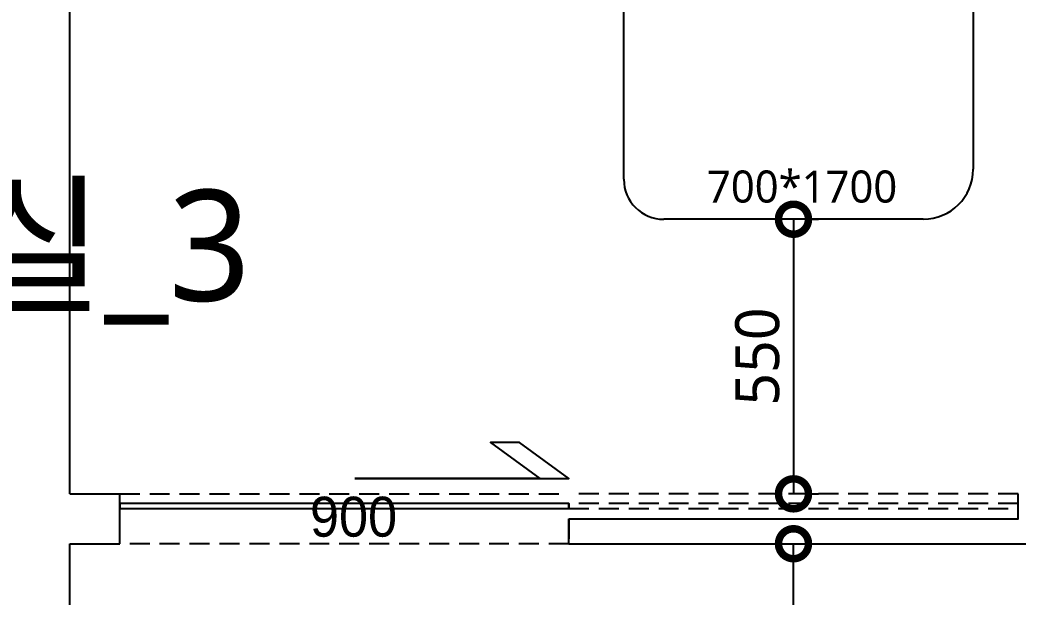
# Model space of a CAD drawing. Extents: x 11477420 to 23072185, y -28506554 to -14238804.
# Drawn here: x 11525638 to 11527638, y -14255596 to -14254440 of the extents above; entities that cross this region are included whole.
import ezdxf
from ezdxf.enums import TextEntityAlignment as Align

# ---------------------------------------------------------------- set-up
doc = ezdxf.new("R2010")
doc.units = 0
doc.header["$LTSCALE"] = 50
doc.header["$MEASUREMENT"] = 0
doc.linetypes.add('DH-HID2', pattern=[1.2, 0.8, -0.4])
doc.layers.get('0').update_dxf_attribs({"linetype": 'CONTINUOUS'})
doc.layers.get('DEFPOINTS').update_dxf_attribs({"linetype": 'CONTINUOUS'})
for name, color, linetype in [('03-TEXT', 3, 'CONTINUOUS'), ('07-DIM WAL', 5, 'CONTINUOUS'), ('1.천장.벽체선(내벽)', 3, 'CONTINUOUS'), ('2.글자선', 60, 'CONTINUOUS'), ('CO-DOOR', 8, 'CONTINUOUS'), ('가구', 6, 'CONTINUOUS')]:
    doc.layers.add(name, color=color, linetype=linetype)
doc.styles.add('DAWIN', font='NanumSquareR.ttf')
doc.styles.add('W-TEXT2', font='Dotum.ttf')
doc.styles.add('맑은 고딕', font='malgun.ttf')
doc.dimstyles.new('40', dxfattribs={"dimscale": 40, "dimtxt": 2.2, "dimasz": 3, "dimexe": 1.25, "dimexo": 0.625, "dimtad": 1, "dimdec": 0, "dimzin": 0, "dimdsep": 46, "dimlunit": 6, "dimtxsty": 'DAWIN', "dimblk1": 'DOTSMALL', "dimblk2": 'DOTSMALL', "dimsah": 1, "dimcen": 0.001, "dimclrd": 1, "dimclre": 1, "dimclrt": 3, "dimadec": 0, "dimazin": 0, "dimtfac": 1, "dimtdec": 0, "dimtix": 1, "dimtmove": 2, "dimatfit": 3, "dimldrblk": 'DOTSMALL', "dimfxl": 0, "dimtolj": 1, "dimtzin": 0, "dimarcsym": 0})

# ---------------------------------------------------------------- blocks, each defined once
blk = doc.blocks.new('900door')
at = {"layer": 'CO-DOOR', "color": 251, "linetype": 'DH-HID2'}
for points in [[(11527643.2, -14256592.7), (11527643.2, -14255692.7), (11527593.2, -14255692.7), (11527593.2, -14256592.7)], [(11527643.2, -14256592.7), (11527693.2, -14256592.7), (11527693.2, -14257492.7), (11527593.2, -14257492.7), (11527593.2, -14256592.7)]]:
    blk.add_lwpolyline(points, dxfattribs=at)
at = {"layer": 'CO-DOOR', "color": 8, "linetype": 'DH-HID2'}
blk.add_lwpolyline([(11527622.4, -14256592.7), (11527622.4, -14255692.7), (11527612.4, -14255692.7), (11527612.4, -14256592.7)], close=True, dxfattribs=at)
at = {"layer": 'CO-DOOR', "color": 1}
blk.add_lwpolyline([(11527562.4, -14257021.9), (11527562.4, -14256592.7), (11527490.1, -14256691.3), (11527490.1, -14256749.6), (11527562.4, -14256651), (11527562.4, -14257021.9)], close=True, dxfattribs=at)
at = {"layer": 'CO-DOOR'}
blk.add_lwpolyline([(11527622.4, -14257492.7), (11527622.4, -14256592.7), (11527612.4, -14256592.7), (11527612.4, -14257492.7)], close=True, dxfattribs=at)
at = {"layer": '2.글자선', "style": 'W-TEXT2'}
blk.add_text('900', height=80, rotation=90, dxfattribs=at).set_placement((11527638.9, -14257024.2), align=Align.MIDDLE_CENTER)
blk = doc.blocks.new('wjsehddmlwk')
at = {"layer": '가구'}
for p, q in [((11523618.6, -14255459.4), (11523618.6, -14253919.4)), ((11524318.6, -14253939.4), (11524318.6, -14255439.4)), ((11524218.6, -14255539.4), (11523698.6, -14255539.4))]:
    blk.add_line(p, q, dxfattribs=at)
for centre, radius, start, end in [((11524218.6, -14255439.4), 100, 270, 0), ((11523698.6, -14255459.4), 80, 180, 270)]:
    blk.add_arc(centre, radius, start, end, dxfattribs=at)
at = {"layer": '2.글자선', "style": '맑은 고딕'}
blk.add_text('700*1700', height=64.27, dxfattribs=at).set_placement((11523785.2, -14255441.8), align=Align.TOP_LEFT)
blk = doc.blocks.new('_DOTSMALL')
at = {"color": 0, "linetype": 'ByBlock', "const_width": 0.5}
blk.add_lwpolyline([(-0.0625, 0, 1), (0.0625, 0, 1)], format="xyb", close=True, dxfattribs=at)
blk = doc.blocks.new('*D369')
at = {"layer": '07-DIM WAL', "color": 1, "lineweight": -2, "ltscale": 30}
for p, q in [((11527188.1, -14254839.4), (11527188.1, -14255389.4)), ((11527213.1, -14254839.4), (11527238.1, -14254839.4)), ((11527213.1, -14255389.4), (11527238.1, -14255389.4))]:
    blk.add_line(p, q, dxfattribs=at)
at = {"layer": 'DEFPOINTS', "color": 0, "ltscale": 30}
for p in [(11527188.1, -14254839.4), (11527188.1, -14255389.4), (11527188.1, -14255389.4)]:
    blk.add_point(p, dxfattribs=at)
at = {"layer": '07-DIM WAL', "color": 1, "lineweight": -2, "ltscale": 30, "xscale": 120, "yscale": 120, "zscale": 120}
for p, rotation in [((11527188.1, -14254839.4), 90), ((11527188.1, -14255389.4), 270)]:
    blk.add_blockref('_DOTSMALL', p, dxfattribs=dict(at, rotation=rotation))
at = {"layer": '07-DIM WAL', "color": 3, "ltscale": 30, "insert": (11527116, -14255114.4), "char_height": 88, "attachment_point": 5, "rotation": 90, "style": 'DAWIN'}
blk.add_mtext('\\A1;550', dxfattribs=at)
blk = doc.blocks.new('*D371')
at = {"layer": '07-DIM WAL', "color": 1, "lineweight": -2, "ltscale": 30}
for p, q in [((11527188.1, -14256039.4), (11527188.1, -14255489.4)), ((11527213.1, -14255489.4), (11527238.1, -14255489.4)), ((11527213.1, -14256039.4), (11527238.1, -14256039.4))]:
    blk.add_line(p, q, dxfattribs=at)
at = {"layer": 'DEFPOINTS', "color": 0, "ltscale": 30}
for p in [(11527188.1, -14255489.4), (11527188.1, -14255489.4), (11527188.1, -14256039.4)]:
    blk.add_point(p, dxfattribs=at)
at = {"layer": '07-DIM WAL', "color": 1, "lineweight": -2, "ltscale": 30, "xscale": 120, "yscale": 120, "zscale": 120}
for p, rotation in [((11527188.1, -14255489.4), 90), ((11527188.1, -14256039.4), 270)]:
    blk.add_blockref('_DOTSMALL', p, dxfattribs=dict(at, rotation=rotation))
at = {"layer": '07-DIM WAL', "color": 3, "ltscale": 30, "insert": (11527116, -14255764.4), "char_height": 88, "attachment_point": 5, "rotation": 90, "style": 'DAWIN'}
blk.add_mtext('\\A1;550', dxfattribs=at)

msp = doc.modelspace()

# ---------------------------------------------------------------- linework, layer by layer
at = {"layer": '1.천장.벽체선(내벽)', "ltscale": 30}
for p, q in [((11525738.1, -14255389.4), (11525738.1, -14252139.4)), ((11525738.1, -14255389.4), (11525838.1, -14255389.4)), ((11525838.1, -14255489.4), (11525838.1, -14255389.4)), ((11526738.1, -14255489.4), (11526738.1, -14255439.4)), ((11525738.1, -14256539.4), (11525738.1, -14255489.4)), ((11525738.1, -14255489.4), (11525838.1, -14255489.4)), ((11526738.1, -14255489.4), (11528638.1, -14255489.4))]:
    msp.add_line(p, q, dxfattribs=at)
msp.add_lwpolyline([(11526738.1, -14255439.4), (11527638.1, -14255439.4), (11527638.1, -14255389.4)], dxfattribs=at)

# ---------------------------------------------------------------- block references
at = {"layer": 'CO-DOOR', "rotation": 270}
msp.add_blockref('900door', (25783330.7, -2727796.3), dxfattribs=at)
at = {"layer": '가구'}
msp.add_blockref('wjsehddmlwk', (3229.5, 700), dxfattribs=at)

# ---------------------------------------------------------------- texts
at = {"layer": '03-TEXT', "style": '맑은 고딕'}
msp.add_text('레이저실_3', height=222.22, dxfattribs=at).set_placement((11524691.5, -14254780.6), align=Align.TOP_LEFT)

# ---------------------------------------------------------------- dimensions: what is measured, and where the dimension line sits
at = {"layer": '07-DIM WAL', "ltscale": 30}
for base, p1, p2, angle, picture, middle in [((11527188.1, -14255389.4), (11527188.1, -14254839.4), (11527188.1, -14255389.4), 90, '*D369', (11527116, -14255114.4)), ((11527188.1, -14255489.4), (11527188.1, -14256039.4), (11527188.1, -14255489.4), 270, '*D371', (11527116, -14255764.4))]:
    dim = msp.add_linear_dim(base=base, p1=p1, p2=p2, angle=angle, dimstyle='40', dxfattribs=at)
    dim.commit()
    dim.dimension.update_dxf_attribs({"geometry": picture, "text_midpoint": middle})

doc.saveas('drawing.dxf')
